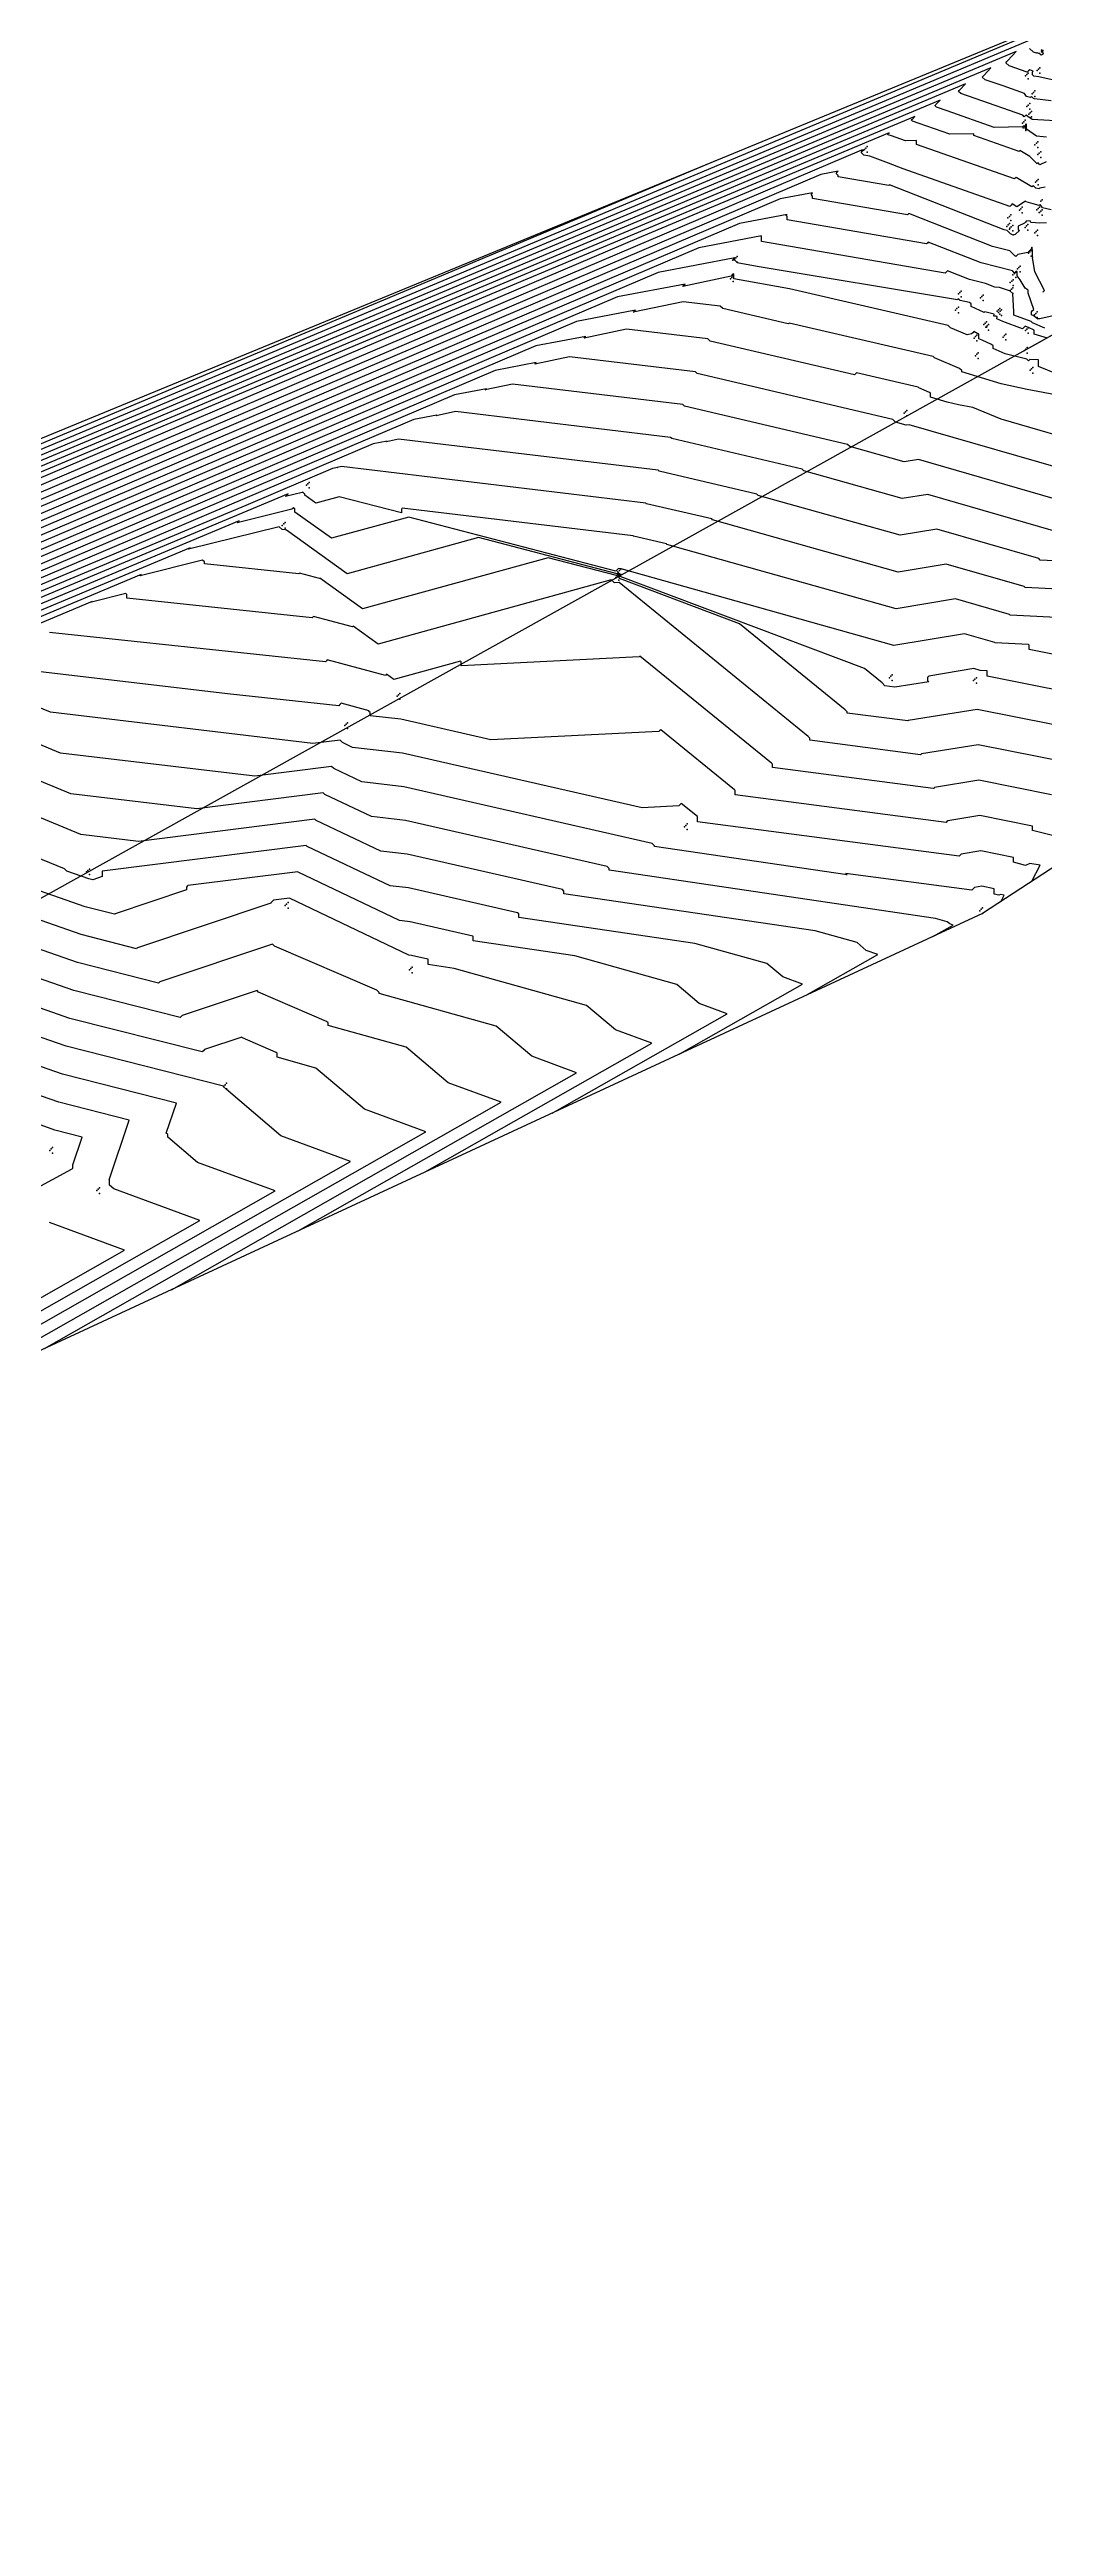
# Model space of a CAD drawing. Header units: metres. Extents: x 419582 to 423558, y 4805372 to 4807539.
# Drawn here: x 420694.2 to 420765.5, y 4805689.4 to 4805867.3 of the extents above; entities that cross this region are included whole.
import ezdxf

# ---------------------------------------------------------------- set-up
doc = ezdxf.new("R2010")
doc.units = ezdxf.units.M
doc.linetypes.add('PHANTOM', pattern=[2.5, 1.25, -0.25, 0.25, -0.25, 0.25, -0.25])
for name, color, linetype in [('C-TINN', 4, 'Continuous'), ('C-TINN-BNDY', 110, 'Continuous'), ('C-TOPO-MAJR', 9, 'Continuous'), ('C-TOPO-MINR', 8, 'Continuous'), ('LS', 7, 'Continuous')]:
    doc.layers.add(name, color=color, linetype=linetype)
doc.styles.get("Standard").update_dxf_attribs({"font": 'simplex.shx'})

# ---------------------------------------------------------------- blocks, each defined once
blk = doc.blocks.new('AN30 +3 +0')
at = {"linetype": 'PHANTOM', "flags": 128}
for points in [[(0, -11.38), (0, 11.38)], [(-11.38, 0), (11.38, 0)]]:
    blk.add_lwpolyline(points, dxfattribs=at)
at = {"flags": 128}
blk.add_lwpolyline([(-5, -5.18), (-5, 5.18), (5.36, 5.18), (5.36, -5.18)], close=True, dxfattribs=at)
at = {"layer": 'LS', "insert": (-3.27, -0.38), "char_height": 0.5158, "width": 9.1359, "attachment_point": 1}
blk.add_mtext('AN30\\PBase +3 Leg +0', dxfattribs=at)

msp = doc.modelspace()

# ---------------------------------------------------------------- linework, layer by layer
at = {"color": 31, "lineweight": 30, "true_color": 0xffbd7a, "elevation": 1718.01}
msp.add_lwpolyline([(423449.83, 4807399.59), (423130.59, 4807500.11), (421950.92, 4806613), (421795.04, 4806430.99), (421305.02, 4806147.04), (421305.02, 4806147.04), (420630.08, 4805770.97), (419765.16, 4805549.54), (419617.36, 4805580.09)], dxfattribs=at)
at = {"layer": 'C-TINN', "color": 4, "linetype": 'Continuous', "lineweight": -3}
for p in [(420765.49, 4805867.24, 1667.13), (420764.35, 4805865.51, 1668.2), (420764.45, 4805865.61, 1668.2), (420765.09, 4805865.8, 1667.78), (420765.19, 4805865.9, 1667.78), (420765.29, 4805866, 1667.78), (420765.29, 4805865.6, 1667.78), (420765.39, 4805867.13, 1666.79), (420764.25, 4805865.41, 1668.2), (420764.45, 4805865.21, 1668.2), (420764.73, 4805864.13, 1668.85), (420764.83, 4805864.23, 1668.85), (420764.93, 4805864.33, 1668.85), (420764.93, 4805863.93, 1668.85), (420764.03, 4805862.02, 1670.36), (420764.13, 4805862.12, 1670.36), (420764.23, 4805862.22, 1670.36), (420764.28, 4805861.89, 1671.14), (420764.35, 4805863.22, 1669.38), (420764.45, 4805863.32, 1669.38), (420764.48, 4805862.66, 1669.84), (420764.55, 4805863.42, 1669.38), (420764.55, 4805863.02, 1669.38), (420764.58, 4805862.76, 1669.84), (420764.68, 4805862.86, 1669.84), (420764.68, 4805862.46, 1669.84), (420752.69, 4805860.13, 1673.86), (420752.79, 4805860.23, 1673.86), (420752.89, 4805860.33, 1673.86), (420764.08, 4805861.69, 1671.14), (420764.18, 4805861.79, 1671.14), (420764.23, 4805861.82, 1670.36), (420764.28, 4805861.49, 1671.14), (420764.93, 4805860.47, 1671.33), (420765.03, 4805860.57, 1671.33), (420765.13, 4805860.67, 1671.33), (420765.13, 4805860.27, 1671.33), (420752.89, 4805859.93, 1673.86), (420765.14, 4805859.76, 1671.62), (420765.24, 4805859.86, 1671.62), (420765.34, 4805859.96, 1671.62), (420765.34, 4805859.56, 1671.62), (420764.97, 4805857.78, 1672.76), (420765.07, 4805857.88, 1672.76), (420765.17, 4805857.98, 1672.76), (420765.17, 4805857.58, 1672.76), (420762.99, 4805855.22, 1674.41), (420763.09, 4805855.32, 1674.41), (420763.1, 4805854.8, 1674.79), (420763.19, 4805855.42, 1674.41), (420763.19, 4805855.02, 1674.41), (420763.82, 4805855.77, 1674.4), (420763.92, 4805855.87, 1674.4), (420764.02, 4805855.97, 1674.4), (420764.02, 4805855.57, 1674.4), (420765.06, 4805855.79, 1674.2), (420765.16, 4805855.89, 1674.2), (420765.24, 4805855.6, 1674.13), (420765.26, 4805855.99, 1674.2), (420765.26, 4805855.59, 1674.2), (420765.34, 4805855.7, 1674.13), (420765.35, 4805856.41, 1673.72), (420765.44, 4805855.8, 1674.13), (420765.44, 4805855.4, 1674.13), (420765.45, 4805856.51, 1673.72), (420762.9, 4805854.6, 1674.79), (420763, 4805854.7, 1674.79), (420763.1, 4805854.4, 1674.79), (420763.13, 4805854.47, 1674.8), (420763.23, 4805854.57, 1674.8), (420763.33, 4805854.67, 1674.8), (420763.33, 4805854.27, 1674.8), (420764.23, 4805854.53, 1675.26), (420764.33, 4805854.63, 1675.26), (420764.43, 4805854.73, 1675.26), (420764.43, 4805854.33, 1675.26), (420764.91, 4805854.14, 1675.78), (420765.01, 4805854.24, 1675.78), (420765.11, 4805854.34, 1675.78), (420765.11, 4805853.94, 1675.78), (420743.35, 4805852.24, 1678.95), (420743.45, 4805852.34, 1678.95), (420743.55, 4805852.44, 1678.95), (420743.55, 4805852.04, 1678.95), (420763.45, 4805851.22, 1677.19), (420763.55, 4805851.32, 1677.19), (420763.67, 4805851.54, 1676.59), (420763.77, 4805851.64, 1676.59), (420763.87, 4805851.74, 1676.59), (420763.87, 4805851.34, 1676.59), (420764.46, 4805852.67, 1676.05), (420764.56, 4805852.77, 1676.05), (420764.66, 4805852.87, 1676.05), (420764.66, 4805852.47, 1676.05), (420743.06, 4805850.83, 1680.17), (420743.16, 4805850.93, 1680.17), (420743.26, 4805851.03, 1680.17), (420743.26, 4805850.63, 1680.17), (420759.44, 4805849.75, 1678.71), (420759.54, 4805849.85, 1678.71), (420759.64, 4805849.95, 1678.71), (420759.64, 4805849.55, 1678.71), (420761.01, 4805849.47, 1678.52), (420761.11, 4805849.57, 1678.52), (420761.21, 4805849.67, 1678.52), (420763.14, 4805849.99, 1677.99), (420763.16, 4805850.56, 1677.65), (420763.24, 4805850.09, 1677.99), (420763.26, 4805850.66, 1677.65), (420763.34, 4805850.19, 1677.99), (420763.34, 4805849.79, 1677.99), (420763.35, 4805851.12, 1677.19), (420763.36, 4805850.76, 1677.65), (420763.36, 4805850.36, 1677.65), (420763.55, 4805850.92, 1677.19), (420759.23, 4805848.59, 1679.5), (420759.33, 4805848.69, 1679.5), (420759.43, 4805848.79, 1679.5), (420759.43, 4805848.39, 1679.5), (420761.21, 4805849.27, 1678.52), (420761.46, 4805847.75, 1679.43), (420762.21, 4805848.5, 1678.84), (420762.31, 4805848.6, 1678.84), (420762.32, 4805848.41, 1678.71), (420762.41, 4805848.7, 1678.84), (420762.41, 4805848.3, 1678.84), (420762.42, 4805848.51, 1678.71), (420762.52, 4805848.61, 1678.71), (420762.52, 4805848.21, 1678.71), (420764.89, 4805848.25, 1676.84), (420764.99, 4805848.35, 1676.84), (420765.09, 4805848.45, 1676.84), (420765.09, 4805848.05, 1676.84), (420760.56, 4805846.58, 1680.1), (420760.66, 4805846.68, 1680.1), (420760.76, 4805846.78, 1680.1), (420760.76, 4805846.38, 1680.1), (420761.26, 4805847.55, 1679.43), (420761.36, 4805847.65, 1679.43), (420761.39, 4805847.35, 1679.52), (420761.46, 4805847.35, 1679.43), (420761.49, 4805847.45, 1679.52), (420761.59, 4805847.55, 1679.52), (420761.59, 4805847.15, 1679.52), (420762.64, 4805846.65, 1679.59), (420762.74, 4805846.75, 1679.59), (420762.84, 4805846.85, 1679.59), (420762.84, 4805846.45, 1679.59), (420764.25, 4805847.12, 1679.04), (420764.35, 4805847.22, 1679.04), (420764.37, 4805845.89, 1679.67), (420764.45, 4805847.32, 1679.04), (420764.45, 4805846.92, 1679.04), (420760.66, 4805845.31, 1680.47), (420760.76, 4805845.41, 1680.47), (420760.86, 4805845.51, 1680.47), (420760.86, 4805845.11, 1680.47), (420764.17, 4805845.69, 1679.67), (420764.27, 4805845.79, 1679.67), (420764.37, 4805845.49, 1679.67), (420764.58, 4805844.26, 1680.41), (420764.68, 4805844.36, 1680.41), (420764.78, 4805844.46, 1680.41), (420764.78, 4805844.06, 1680.41), (420755.53, 4805841.18, 1682.75), (420755.63, 4805841.28, 1682.75), (420755.73, 4805841.38, 1682.75), (420755.73, 4805840.98, 1682.75), (420712.6, 4805836.01, 1687.57), (420712.7, 4805836.11, 1687.57), (420712.8, 4805836.21, 1687.57), (420712.8, 4805835.81, 1687.57), (420710.87, 4805833.12, 1689.96), (420710.97, 4805833.22, 1689.96), (420711.07, 4805833.32, 1689.96), (420711.07, 4805832.92, 1689.96), (420735.08, 4805829.88, 1689.01), (420735.18, 4805829.98, 1689.01), (420734.83, 4805829.38, 1691.97), (420734.93, 4805829.48, 1691.97), (420734.98, 4805829.78, 1689.01), (420735.03, 4805829.58, 1691.97), (420735.03, 4805829.18, 1691.97), (420735.18, 4805829.58, 1689.01), (420719.32, 4805821.04, 1693.4), (420754.48, 4805822.18, 1689.8), (420754.58, 4805822.28, 1689.8), (420754.68, 4805822.38, 1689.8), (420754.68, 4805821.98, 1689.8), (420760.52, 4805821.98, 1690.26), (420760.62, 4805822.08, 1690.26), (420760.72, 4805822.18, 1690.26), (420760.72, 4805821.78, 1690.26), (420719.12, 4805820.84, 1693.4), (420719.22, 4805820.94, 1693.4), (420719.32, 4805820.64, 1693.4), (420715.35, 4805818.74, 1694.45), (420715.45, 4805818.84, 1694.45), (420715.55, 4805818.94, 1694.45), (420715.55, 4805818.54, 1694.45), (420739.75, 4805811.47, 1695.28), (420739.85, 4805811.57, 1695.28), (420739.95, 4805811.67, 1695.28), (420739.95, 4805811.27, 1695.28), (420696.81, 4805808.23, 1698.85), (420696.91, 4805808.33, 1698.85), (420697.01, 4805808.43, 1698.85), (420697.01, 4805808.03, 1698.85), (420711.08, 4805805.82, 1701.17), (420711.18, 4805805.92, 1701.17), (420711.28, 4805806.02, 1701.17), (420711.28, 4805805.62, 1701.17), (420760.96, 4805805.44, 1696.61), (420761.06, 4805805.54, 1696.61), (420761.16, 4805805.64, 1696.61), (420761.16, 4805805.24, 1696.61), (420720, 4805801.18, 1701.35), (420720.1, 4805801.28, 1701.35), (420720.2, 4805801.38, 1701.35), (420720.2, 4805800.98, 1701.35), (420706.67, 4805792.84, 1704.99), (420706.77, 4805792.94, 1704.99), (420706.87, 4805793.04, 1704.99), (420706.87, 4805792.64, 1704.99), (420694.17, 4805788.22, 1708.63), (420694.27, 4805788.32, 1708.63), (420694.37, 4805788.42, 1708.63), (420694.37, 4805788.02, 1708.63), (420697.64, 4805785.43, 1707.17), (420697.74, 4805785.53, 1707.17), (420697.54, 4805785.33, 1707.17), (420697.74, 4805785.13, 1707.17)]:
    msp.add_point(p, dxfattribs=at)
at = {"layer": 'C-TINN-BNDY', "color": 110, "linetype": 'Continuous', "lineweight": -3, "flags": 128}
for points in [[(420443.91, 4805743.65), (420493.5, 4805756.98), (420768.14, 4805870.08), (420831.32, 4805906.4), (420889.42, 4805941.39), (420915.5, 4805955.6), (420955.73, 4805979.34), (420991.65, 4805999.26), (421029.07, 4806020.62), (421150.43, 4806089.34), (421193.45, 4806114.76), (421316.74, 4806181.07)], [(421305.47, 4806115.01), (421187.67, 4806058.56), (420994.99, 4805949.06), (420878.95, 4805882.09), (420761.16, 4805805.24), (420641.64, 4805749.79), (420396.34, 4805692.54)]]:
    msp.add_lwpolyline(points, dxfattribs=at)
at = {"layer": 'C-TOPO-MAJR', "color": 9, "linetype": 'Continuous', "lineweight": -3, "flags": 128}
for points, elevation in [([(420767.62, 4805862.1), (420764.73, 4805862.27), (420764.63, 4805862.34), (420764.63, 4805862.39), (420764.54, 4805862.39), (420764.4, 4805862.52), (420764.27, 4805862.59), (420764.21, 4805862.52), (420764.15, 4805862.46), (420764.07, 4805862.58), (420760.64, 4805863.79), (420759.61, 4805864.15), (420759.45, 4805864.3), (420759.49, 4805864.36), (420759.54, 4805864.41), (420759.94, 4805864.84), (420679.97, 4805831.27), (420572.38, 4805785.48), (420552.98, 4805777.36)], 1670), ([(420742.11, 4805859.36), (420585.51, 4805793.64), (420532.42, 4805771.04), (420522.85, 4805767.03), (420517.44, 4805764.75), (420509.98, 4805760.51), (420506.3, 4805755.41), (420506.25, 4805755.35), (420506.2, 4805755.3), (420506.2, 4805755.11), (420508.47, 4805746.03), (420508.57, 4805745.92), (420509.96, 4805740.18), (420511.21, 4805739.1), (420511.21, 4805738.9), (420511.31, 4805738.8), (420512.26, 4805731.72), (420514.47, 4805727.7), (420514.56, 4805727.61), (420514.56, 4805727.39), (420515.96, 4805723.39), (420516.04, 4805723.31), (420516.81, 4805722.7), (420532.81, 4805724.39)], 1665), ([(420765.75, 4805854.85), (420765.27, 4805854.84), (420764.66, 4805854.88), (420764.62, 4805854.93), (420764.58, 4805854.99), (420764.31, 4805854.98), (420764.24, 4805854.91), (420764.17, 4805854.84), (420763.72, 4805854.61), (420763.72, 4805854.38), (420763.81, 4805854.3), (420763.53, 4805854.03), (420763.51, 4805854.01), (420763.39, 4805853.99), (420763.38, 4805853.98), (420763.37, 4805853.96), (420763.17, 4805854.07), (420763.12, 4805854.11), (420762.94, 4805854.3), (420762.73, 4805854.35), (420754.48, 4805857.58), (420754.45, 4805857.56), (420754.43, 4805857.54), (420750.8, 4805858.16), (420750.8, 4805858.25), (420750.64, 4805858.41), (420750.72, 4805858.49), (420750.8, 4805858.56), (420749.56, 4805858.32), (420612.34, 4805799.92)], 1675), ([(420766.6, 4805843.97), (420765.19, 4805844.53), (420765.18, 4805845.01), (420764.55, 4805845.03), (420764.51, 4805844.99), (420764.46, 4805844.94), (420764.35, 4805845.05), (420762.8, 4805845.45), (420761.92, 4805845.83), (420761.92, 4805846.01), (420761.81, 4805846.12), (420761.13, 4805846.43), (420760.9, 4805846.51), (420760.9, 4805846.84), (420760.87, 4805846.88), (420760.83, 4805846.89), (420760.54, 4805847.05), (420760.46, 4805846.96), (420760.37, 4805846.88), (420760.06, 4805846.8), (420758.86, 4805847.31), (420758.69, 4805847.48), (420747.31, 4805850.11), (420743.3, 4805850.83), (420743.3, 4805851.17), (420743.27, 4805851.2), (420743.19, 4805851.11), (420743.1, 4805851.03), (420739.63, 4805850.29), (420739.72, 4805850.38), (420739.8, 4805850.46), (420734.94, 4805849.53), (420652.3, 4805814.35)], 1680), ([(420766.27, 4805832.73), (420757.23, 4805835.35), (420755.39, 4805835.04), (420748.34, 4805837.03), (420748.22, 4805837.15), (420738.85, 4805839.35), (420738.75, 4805839.44), (420723.31, 4805841.29), (420721.91, 4805840.99), (420721.94, 4805841.02), (420721.97, 4805841.05), (420720.32, 4805840.73), (420692.26, 4805828.79)], 1685), ([(420770.25, 4805820.53), (420761.5, 4805822.28), (420761.5, 4805822.66), (420761.49, 4805822.67), (420761, 4805822.7), (420760.99, 4805822.7), (420760.55, 4805822.83), (420757.31, 4805822.29), (420757.26, 4805822.25), (420757.22, 4805822.21), (420757.22, 4805821.98), (420757.31, 4805821.89), (420754.87, 4805821.5), (420754.87, 4805821.5), (420754.86, 4805821.49), (420754.14, 4805821.59), (420754.14, 4805821.6), (420753.95, 4805821.8), (420752.69, 4805822.83), (420735.13, 4805829.45), (420735.1, 4805829.55), (420735.13, 4805829.58), (420735, 4805829.71), (420734.96, 4805829.68), (420734.93, 4805829.65), (420724.97, 4805832.26), (420715.52, 4805829.65), (420711.17, 4805832.78), (420711.16, 4805832.78), (420711.11, 4805832.8), (420711.11, 4805832.79), (420711.11, 4805832.79), (420710.85, 4805832.82), (420710.85, 4805832.83), (420710.65, 4805833.02), (420704.14, 4805831.4), (420704.19, 4805831.46), (420704.25, 4805831.51), (420673.51, 4805818.64)], 1690), ([(420764.71, 4805807.56), (420765.3, 4805808.7), (420764.56, 4805808.83), (420764.26, 4805808.69), (420763.38, 4805808.92), (420763.38, 4805809.27), (420761.05, 4805809.73), (420759.63, 4805809.5), (420759.55, 4805809.43), (420759.48, 4805809.35), (420740.7, 4805811.82), (420740.7, 4805812.2), (420740.69, 4805812.21), (420739.53, 4805813.15), (420739.44, 4805813.06), (420739.35, 4805812.97), (420736.71, 4805812.84), (420719.5, 4805816.76), (420715.92, 4805817.17), (420715.2, 4805817.52), (420715.02, 4805817.7), (420713.06, 4805817.45), (420694.21, 4805819.69), (420690.38, 4805821.27)], 1695), ([(420730.25, 4805790.9), (420742.82, 4805798.04), (420740.8, 4805798.78), (420739.2, 4805800.14), (420731.87, 4805802.19), (420724.59, 4805803.27), (420724.59, 4805803.58), (420724.55, 4805803.62), (420720.05, 4805804.65), (420719.29, 4805804.74), (420712.02, 4805808.2), (420711.99, 4805808.23), (420704.08, 4805807.24), (420704.03, 4805807.19), (420703.98, 4805807.14), (420703.98, 4805806.93), (420698.86, 4805805.22), (420698.84, 4805805.2), (420698.82, 4805805.18), (420696.7, 4805805.72), (420684.66, 4805809.93)], 1700), ([(420684.67, 4805769.75), (420715.77, 4805787.43), (420710.77, 4805789.26), (420706.83, 4805792.61), (420706.83, 4805792.61), (420706.63, 4805792.81), (420706.64, 4805792.83), (420695.35, 4805795.7), (420689.68, 4805797.68)], 1705)]:
    msp.add_lwpolyline(points, dxfattribs=dict(at, elevation=elevation))
at = {"layer": 'C-TOPO-MINR', "color": 8, "linetype": 'Continuous', "lineweight": -3, "flags": 128}
for points, elevation in [([(420767.25, 4805869.51), (420604.4, 4805801.17), (420540.41, 4805773.93), (420528.88, 4805769.1), (420522.36, 4805766.35), (420513.36, 4805761.23), (420508.93, 4805755.08), (420508.87, 4805755.02), (420508.8, 4805754.96), (420508.8, 4805754.81), (420510.56, 4805747.78), (420510.69, 4805747.66), (420512.35, 4805740.77), (420513.37, 4805739.89), (420513.37, 4805739.72), (420513.49, 4805739.6), (420514.26, 4805733.81), (420516.86, 4805729.1), (420516.97, 4805728.99), (420516.97, 4805728.81), (420518.61, 4805724.11), (420518.7, 4805724.02), (420519.6, 4805723.31), (420535.25, 4805724.96)], 1666), ([(420765.42, 4805868.34), (420623.29, 4805808.69), (420548.4, 4805776.82), (420534.9, 4805771.16), (420527.28, 4805767.94), (420516.74, 4805761.95), (420511.56, 4805754.76), (420511.48, 4805754.69), (420511.41, 4805754.61), (420511.41, 4805754.51), (420512.65, 4805749.54), (420512.8, 4805749.39), (420514.73, 4805741.36), (420515.53, 4805740.67), (420515.53, 4805740.54), (420515.67, 4805740.41), (420516.27, 4805735.9), (420519.25, 4805730.5), (420519.37, 4805730.37), (420519.37, 4805730.22), (420521.25, 4805724.84), (420521.36, 4805724.73), (420522.39, 4805723.91), (420537.68, 4805725.53)], 1667), ([(420765.41, 4805867.31), (420765.38, 4805867.27), (420765.45, 4805867.2), (420765.53, 4805867), (420765.5, 4805866.97), (420765.47, 4805866.94), (420765.37, 4805866.89), (420765.21, 4805867.05), (420765.19, 4805867.03), (420765.08, 4805867.07), (420765.06, 4805867.06), (420765.05, 4805867.04), (420764.82, 4805867.12), (420764.54, 4805867.39)], 1667), ([(420767.02, 4805864.94), (420765.22, 4805865.34), (420764.85, 4805865.4), (420764.75, 4805865.49), (420764.75, 4805865.7), (420764.8, 4805865.75), (420764.55, 4805865.85), (420764.47, 4805865.77), (420764.38, 4805865.68), (420763.08, 4805866.13), (420762.84, 4805866.36), (420762.92, 4805866.44), (420762.99, 4805866.52), (420763.59, 4805867.17), (420642.18, 4805816.22), (420556.4, 4805779.7), (420540.93, 4805773.23)], 1668), ([(420766.1, 4805863.63), (420764.89, 4805863.77), (420764.82, 4805863.79), (420764.68, 4805863.93), (420764.65, 4805863.9), (420764.62, 4805863.87), (420764.32, 4805863.93), (420764.17, 4805864.15), (420762.64, 4805864.69), (420761.35, 4805865.14), (420761.14, 4805865.33), (420761.21, 4805865.4), (420761.27, 4805865.46), (420761.77, 4805866), (420661.07, 4805823.75), (420564.39, 4805782.59), (420546.96, 4805775.29)], 1669), ([(420765.75, 4805861.02), (420765.03, 4805861.07), (420764.32, 4805861.59), (420764.32, 4805861.95), (420764.27, 4805861.95), (420764.25, 4805861.93), (420764.24, 4805861.91), (420764.27, 4805861.88), (420764.27, 4805861.55), (420764.19, 4805861.8), (420764.15, 4805861.83), (420764.07, 4805861.75), (420761.99, 4805861.71), (420758.63, 4805862.9), (420757.87, 4805863.16), (420757.75, 4805863.28), (420757.78, 4805863.31), (420757.82, 4805863.35), (420758.11, 4805863.67), (420698.86, 4805838.8), (420580.37, 4805788.37), (420559.01, 4805779.42), (420546.95, 4805774.32)], 1671), ([(420765.74, 4805859.24), (420765.28, 4805859.03), (420765.15, 4805859.17), (420765.12, 4805859.13), (420765.08, 4805859.1), (420764.55, 4805859.61), (420763.85, 4805860.04), (420763.82, 4805860.01), (420763.79, 4805859.99), (420760.54, 4805861.13), (420760.54, 4805861.26), (420758.81, 4805861.23), (420756.62, 4805862), (420756.13, 4805862.17), (420756.05, 4805862.25), (420756.07, 4805862.27), (420756.1, 4805862.29), (420756.29, 4805862.5), (420717.75, 4805846.33), (420588.36, 4805791.25), (420565.04, 4805781.48), (420551.86, 4805775.92)], 1672), ([(420765.66, 4805857.41), (420765.27, 4805857.34), (420765.24, 4805857.31), (420765.22, 4805857.29), (420765, 4805857.34), (420764.83, 4805857.52), (420764.71, 4805857.44), (420763.57, 4805858.12), (420763.52, 4805858.07), (420763.46, 4805858.01), (420756.43, 4805860.49), (420756.43, 4805860.76), (420755.63, 4805860.75), (420754.62, 4805861.1), (420754.39, 4805861.18), (420754.35, 4805861.22), (420754.36, 4805861.23), (420754.37, 4805861.24), (420754.46, 4805861.33), (420736.64, 4805853.86), (420596.36, 4805794.14), (420571.06, 4805783.55), (420556.78, 4805777.51), (420537.04, 4805766.3)], 1673), ([(420766.1, 4805855.78), (420765.47, 4805855.93), (420765.38, 4805856.08), (420765.3, 4805856.17), (420765.24, 4805856.11), (420764.8, 4805856.23), (420764.3, 4805856.36), (420764.25, 4805856.41), (420763.63, 4805856.01), (420763.3, 4805856.21), (420763.21, 4805856.12), (420763.13, 4805856.03), (420755.46, 4805858.73), (420754.4, 4805859.13), (420753.08, 4805859.64), (420753.08, 4805859.64), (420753.08, 4805859.64), (420752.63, 4805859.71), (420752.63, 4805859.72), (420752.44, 4805859.92), (420752.54, 4805860.02), (420752.63, 4805860.11), (420752.48, 4805860.08), (420604.35, 4805797.03)], 1674), ([(420765.55, 4805849.86), (420765.52, 4805849.89), (420765.62, 4805849.99), (420764.91, 4805851.33), (420764.76, 4805852.37), (420764.77, 4805852.38), (420764.78, 4805852.39), (420764.75, 4805852.48), (420764.75, 4805852.86), (420764.74, 4805853.07), (420764.71, 4805853.11), (420764.65, 4805852.96), (420764.55, 4805852.87), (420764.51, 4805852.83), (420764.41, 4805852.73), (420763.69, 4805852.57), (420763.62, 4805852.51), (420763.56, 4805852.44), (420763.48, 4805852.48), (420763.23, 4805852.75), (420763.13, 4805852.85), (420761.89, 4805853.16), (420755.87, 4805855.53), (420755.82, 4805855.48), (420755.78, 4805855.44), (420748.96, 4805856.61), (420748.96, 4805856.78), (420748.85, 4805856.9), (420748.91, 4805856.95), (420748.96, 4805857.01), (420746.63, 4805856.57), (420620.33, 4805802.8)], 1676), ([(420766.76, 4805848.3), (420765.27, 4805847.96), (420765.18, 4805847.96), (420765.17, 4805847.95), (420765.17, 4805847.94), (420765.04, 4805848), (420764.86, 4805848.18), (420764.69, 4805848.25), (420764.69, 4805848.28), (420764.67, 4805848.46), (420764.76, 4805848.55), (420764.85, 4805848.64), (420764.44, 4805849.81), (420764.44, 4805850.02), (420764.22, 4805850.16), (420763.87, 4805850.75), (420763.65, 4805851.05), (420763.65, 4805851.33), (420763.59, 4805851.39), (420763.52, 4805851.32), (420763.45, 4805851.25), (420763.33, 4805851.38), (420763.31, 4805851.4), (420761.06, 4805851.98), (420757.26, 4805853.47), (420757.2, 4805853.4), (420757.13, 4805853.34), (420747.13, 4805855.06), (420747.13, 4805855.31), (420747.05, 4805855.39), (420747.09, 4805855.42), (420747.13, 4805855.46), (420743.71, 4805854.81), (420628.32, 4805805.69)], 1677), ([(420765.64, 4805847.28), (420764.75, 4805847.67), (420764.66, 4805847.76), (420763.42, 4805848.23), (420763.42, 4805848.47), (420763.33, 4805849.77), (420763.33, 4805849.78), (420763.13, 4805849.97), (420763.1, 4805849.98), (420762.38, 4805850.2), (420762.05, 4805850.24), (420761.37, 4805850.5), (420760.23, 4805850.79), (420758.65, 4805851.41), (420758.57, 4805851.33), (420758.48, 4805851.24), (420745.29, 4805853.51), (420745.29, 4805853.84), (420745.26, 4805853.88), (420745.27, 4805853.89), (420745.29, 4805853.91), (420740.78, 4805853.05), (420636.32, 4805808.58)], 1678), ([(420765.83, 4805846.58), (420764.88, 4805846.86), (420764.88, 4805847.15), (420764.46, 4805847.33), (420764.46, 4805847.34), (420764.22, 4805847.43), (420764.13, 4805847.34), (420764.04, 4805847.25), (420762.63, 4805847.76), (420762.19, 4805847.97), (420762.22, 4805848.12), (420762.15, 4805848.15), (420761.97, 4805848.14), (420762.01, 4805848.3), (420761.34, 4805848.47), (420761.29, 4805848.42), (420760.34, 4805848.84), (420760.34, 4805849.03), (420760.24, 4805849.14), (420759.56, 4805849.27), (420759.44, 4805849.4), (420759.4, 4805849.36), (420759.36, 4805849.32), (420744.98, 4805851.73), (420743.54, 4805851.98), (420743.54, 4805852), (420743.35, 4805852.19), (420743.34, 4805852.19), (420743.34, 4805852.18), (420743.17, 4805852.15), (420743.27, 4805852.25), (420743.37, 4805852.35), (420737.86, 4805851.29), (420644.31, 4805811.47)], 1679), ([(420766.8, 4805842.43), (420764.37, 4805842.88), (420762.5, 4805843.28), (420759.67, 4805844.15), (420759.67, 4805844.24), (420759.51, 4805844.4), (420757.72, 4805845.15), (420757.61, 4805845.26), (420747.27, 4805847.65), (420747.24, 4805847.62), (420747.21, 4805847.59), (420742.5, 4805848.69), (420742.32, 4805848.87), (420739.67, 4805849.19), (420736.08, 4805848.43), (420736.16, 4805848.5), (420736.24, 4805848.58), (420732.01, 4805847.77), (420660.29, 4805817.24)], 1681), ([(420769.43, 4805838.75), (420762.5, 4805840.76), (420760.47, 4805841.6), (420759.43, 4805841.79), (420758.63, 4805841.97), (420757.42, 4805842.34), (420757.42, 4805842.61), (420757.35, 4805842.67), (420756.58, 4805843), (420756.54, 4805843.04), (420752.1, 4805844.07), (420752.03, 4805844), (420751.96, 4805843.93), (420741.59, 4805846.36), (420741.43, 4805846.51), (420735.58, 4805847.21), (420732.54, 4805846.57), (420732.61, 4805846.63), (420732.67, 4805846.7), (420729.09, 4805846.01), (420668.28, 4805820.13)], 1682), ([(420768.38, 4805836.75), (420755.9, 4805840.35), (420755.69, 4805840.32), (420754.91, 4805840.54), (420754.72, 4805840.73), (420740.67, 4805844.02), (420740.54, 4805844.16), (420731.49, 4805845.24), (420729, 4805844.71), (420729.05, 4805844.76), (420729.1, 4805844.81), (420726.16, 4805844.25), (420676.28, 4805823.01)], 1683), ([(420767.32, 4805834.74), (420756.56, 4805837.85), (420755.54, 4805837.68), (420751.63, 4805838.78), (420751.47, 4805838.94), (420739.76, 4805841.68), (420739.65, 4805841.8), (420727.4, 4805843.26), (420725.45, 4805842.85), (420725.49, 4805842.89), (420725.54, 4805842.93), (420723.24, 4805842.49), (420684.27, 4805825.9)], 1684), ([(420773.39, 4805830.24), (420765.31, 4805830.63), (420765.21, 4805830.73), (420757.89, 4805832.84), (420755.25, 4805832.41), (420745.06, 4805835.27), (420744.96, 4805835.37), (420737.93, 4805837.01), (420737.86, 4805837.08), (420719.22, 4805839.31), (420718.36, 4805839.13), (420718.38, 4805839.15), (420718.4, 4805839.17), (420717.39, 4805838.97), (420700.25, 4805831.68), (420649.41, 4805810.39)], 1686), ([(420770.41, 4805828.35), (420764.23, 4805828.65), (420764.16, 4805828.72), (420758.55, 4805830.34), (420755.1, 4805829.77), (420741.78, 4805833.51), (420741.71, 4805833.58), (420737.02, 4805834.68), (420736.97, 4805834.72), (420715.13, 4805837.34), (420714.82, 4805837.27), (420714.83, 4805837.28), (420714.83, 4805837.28), (420714.47, 4805837.21), (420708.24, 4805834.56), (420655.43, 4805812.45)], 1687), ([(420767.44, 4805826.45), (420763.15, 4805826.67), (420763.1, 4805826.71), (420759.22, 4805827.84), (420754.95, 4805827.13), (420738.5, 4805831.75), (420738.46, 4805831.79), (420736.1, 4805832.34), (420736.08, 4805832.36), (420719.48, 4805834.35), (420719.45, 4805834.32), (420719.42, 4805834.29), (420719.42, 4805834.01), (420714.95, 4805835.18), (420713.28, 4805834.72), (420712.49, 4805835.29), (420712.49, 4805835.36), (420712.32, 4805835.53), (420712.31, 4805835.51), (420712.29, 4805835.49), (420711.1, 4805835.19), (420711.19, 4805835.29), (420711.29, 4805835.38), (420661.46, 4805814.51)], 1688), ([(420771.63, 4805822.79), (420764.51, 4805824.21), (420764.51, 4805824.52), (420764.47, 4805824.56), (420762.08, 4805824.68), (420762.05, 4805824.71), (420759.88, 4805825.33), (420754.8, 4805824.49), (420735.21, 4805830), (420735.21, 4805830), (420735.19, 4805830), (420735.19, 4805830), (420735.02, 4805830.02), (420734.93, 4805829.92), (420734.83, 4805829.82), (420734.83, 4805829.82), (420719.96, 4805833.72), (420714.4, 4805832.19), (420711.76, 4805834.08), (420711.76, 4805834.32), (420711.68, 4805834.4), (420711.62, 4805834.34), (420711.56, 4805834.28), (420707.62, 4805833.3), (420707.69, 4805833.37), (420707.77, 4805833.45), (420667.49, 4805816.58)], 1689), ([(420768.88, 4805818.28), (420760.77, 4805819.9), (420755.82, 4805819.1), (420755.8, 4805819.08), (420755.79, 4805819.07), (420751.45, 4805819.63), (420751.45, 4805819.72), (420751.3, 4805819.88), (420743.72, 4805826.05), (420735.08, 4805829.31), (420735.01, 4805829.51), (420735.08, 4805829.58), (420735.01, 4805829.65), (420734.95, 4805829.58), (420734.88, 4805829.51), (420729.97, 4805830.8), (420716.64, 4805827.12), (420713.56, 4805829.33), (420713.53, 4805829.3), (420712.11, 4805829.68), (420712.08, 4805829.66), (420712.06, 4805829.64), (420705.28, 4805830.36), (420705.28, 4805830.49), (420705.14, 4805830.62), (420700.65, 4805829.5), (420700.69, 4805829.54), (420700.73, 4805829.58), (420679.54, 4805820.71)], 1691), ([(420767.5, 4805816.03), (420760.84, 4805817.36), (420756.77, 4805816.7), (420756.74, 4805816.67), (420756.71, 4805816.64), (420748.77, 4805817.68), (420748.77, 4805817.84), (420748.65, 4805817.96), (420735.07, 4805829.02), (420735.07, 4805829.02), (420735.07, 4805829.02), (420734.7, 4805829), (420734.7, 4805829.01), (420734.5, 4805829.21), (420717.75, 4805824.59), (420715.96, 4805825.87), (420715.9, 4805825.82), (420713.11, 4805826.57), (420713.06, 4805826.52), (420713.01, 4805826.48), (420699.71, 4805827.9), (420699.71, 4805828.15), (420699.64, 4805828.22), (420697.17, 4805827.6), (420697.19, 4805827.63), (420697.21, 4805827.65), (420685.57, 4805822.77)], 1692), ([(420766.13, 4805813.77), (420760.91, 4805814.82), (420757.72, 4805814.3), (420757.68, 4805814.25), (420757.63, 4805814.21), (420746.08, 4805815.73), (420746.08, 4805815.96), (420746, 4805816.04), (420736.56, 4805823.73), (420736.53, 4805823.7), (420736.5, 4805823.67), (420723.71, 4805823.03), (420723.71, 4805823.32), (420723.66, 4805823.37), (420718.87, 4805822.05), (420718.36, 4805822.42), (420718.27, 4805822.33), (420714.1, 4805823.45), (420714.04, 4805823.39), (420713.97, 4805823.32), (420694.14, 4805825.43)], 1693), ([(420766.19, 4805810.83), (420764.75, 4805811.21), (420764.75, 4805811.52), (420760.98, 4805812.27), (420758.68, 4805811.9), (420758.61, 4805811.84), (420758.55, 4805811.78), (420743.39, 4805813.77), (420743.39, 4805814.08), (420743.34, 4805814.12), (420738.05, 4805818.44), (420737.99, 4805818.38), (420737.92, 4805818.32), (420725.84, 4805817.71), (420719.39, 4805819.19), (420717.17, 4805819.44), (420717.17, 4805819.67), (420717.08, 4805819.75), (420717.12, 4805819.8), (420715.1, 4805820.34), (420715.01, 4805820.25), (420714.92, 4805820.16), (420707.14, 4805820.99), (420693.49, 4805822.61)], 1694), ([(420762.51, 4805806.12), (420762.73, 4805806.55), (420762.45, 4805806.6), (420762.34, 4805806.55), (420762, 4805806.63), (420762, 4805807.01), (420761.12, 4805807.19), (420760.58, 4805807.1), (420760.49, 4805807.01), (420760.4, 4805806.92), (420751.32, 4805808.11), (420751.43, 4805808.01), (420737.61, 4805810.05), (420737.61, 4805810.1), (420737.43, 4805810.27), (420719.61, 4805814.34), (420716.59, 4805814.69), (420714.57, 4805815.65), (420714.41, 4805815.81), (420708.89, 4805815.11), (420694.94, 4805816.76), (420688.95, 4805819.24)], 1696), ([(420757.6, 4805803.59), (420759.05, 4805804.41), (420758.82, 4805804.5), (420758.63, 4805804.65), (420757.79, 4805804.89), (420734.35, 4805808.35), (420734.35, 4805808.47), (420734.21, 4805808.61), (420719.72, 4805811.92), (420717.27, 4805812.2), (420713.93, 4805813.79), (420713.81, 4805813.91), (420704.72, 4805812.76), (420695.67, 4805813.84), (420687.52, 4805817.21)], 1697), ([(420748.49, 4805799.36), (420753.64, 4805802.29), (420752.81, 4805802.59), (420752.15, 4805803.15), (420749.15, 4805803.99), (420731.1, 4805806.66), (420731.1, 4805806.84), (420730.99, 4805806.95), (420719.83, 4805809.5), (420717.94, 4805809.71), (420713.29, 4805811.93), (420713.2, 4805812.02), (420700.55, 4805810.42), (420696.39, 4805810.92), (420686.1, 4805815.18)], 1698), ([(420739.37, 4805795.13), (420748.23, 4805800.17), (420746.81, 4805800.69), (420745.68, 4805801.65), (420740.51, 4805803.09), (420727.85, 4805804.96), (420727.85, 4805805.21), (420727.77, 4805805.29), (420719.94, 4805807.07), (420718.62, 4805807.22), (420712.66, 4805810.06), (420712.59, 4805810.13), (420697.93, 4805808.27), (420697.93, 4805808.27), (420697.92, 4805808.26), (420697.92, 4805807.89), (420697.25, 4805807.66), (420697.25, 4805807.66), (420697.25, 4805807.66), (420696.97, 4805807.73), (420695.4, 4805808.28), (420695.22, 4805808.45), (420684.67, 4805812.75)], 1699), ([(420721.14, 4805786.67), (420737.41, 4805795.92), (420734.8, 4805796.88), (420732.72, 4805798.64), (420723.22, 4805801.29), (420721.34, 4805801.57), (420721.34, 4805801.95), (420721.33, 4805801.96), (420720.16, 4805802.23), (420719.96, 4805802.25), (420711.39, 4805806.34), (420711.38, 4805806.34), (420710.23, 4805806.2), (420710.14, 4805806.1), (420710.05, 4805806.01), (420710.05, 4805805.98), (420700.46, 4805802.78), (420700.43, 4805802.75), (420700.39, 4805802.71), (420696.43, 4805803.72), (420684.51, 4805807.89)], 1701), ([(420712.02, 4805782.44), (420732, 4805793.8), (420728.79, 4805794.98), (420726.24, 4805797.14), (420717.82, 4805799.49), (420717.82, 4805799.56), (420717.66, 4805799.73), (420710.32, 4805802.89), (420710.17, 4805803.04), (420702.07, 4805800.34), (420702.02, 4805800.29), (420701.97, 4805800.24), (420696.16, 4805801.71), (420685.8, 4805805.33)], 1702), ([(420702.9, 4805778.21), (420726.59, 4805791.68), (420722.78, 4805793.07), (420719.76, 4805795.63), (420714.16, 4805797.2), (420714.16, 4805797.38), (420714.05, 4805797.49), (420709.17, 4805799.59), (420709.06, 4805799.7), (420703.67, 4805797.9), (420703.61, 4805797.83), (420703.54, 4805797.76), (420695.89, 4805799.71), (420687.09, 4805802.78)], 1703), ([(420693.79, 4805773.98), (420721.18, 4805789.55), (420716.78, 4805791.17), (420713.28, 4805794.13), (420710.5, 4805794.91), (420710.5, 4805795.2), (420710.44, 4805795.25), (420708.01, 4805796.3), (420707.96, 4805796.35), (420705.28, 4805795.46), (420705.2, 4805795.37), (420705.11, 4805795.29), (420695.62, 4805797.7), (420688.39, 4805800.23)], 1704), ([(420675.55, 4805765.52), (420710.36, 4805785.31), (420704.77, 4805787.36), (420702.64, 4805789.16), (420702.64, 4805789.35), (420702.53, 4805789.45), (420703.26, 4805791.61), (420695.08, 4805793.69), (420690.97, 4805795.13)], 1706), ([(420666.44, 4805761.29), (420704.95, 4805783.19), (420698.76, 4805785.45), (420698.45, 4805785.72), (420698.45, 4805786.08), (420698.44, 4805786.1), (420699.88, 4805790.4), (420694.81, 4805791.69), (420692.26, 4805792.58)], 1707), ([(420688.35, 4805782.86), (420695.74, 4805786.86), (420695.78, 4805786.9), (420695.82, 4805786.95), (420695.82, 4805787.17), (420696.5, 4805789.18), (420694.54, 4805789.68), (420693.56, 4805790.03)], 1708), ([(420657.32, 4805757.06), (420699.54, 4805781.06), (420694.14, 4805783.04)], 1708)]:
    msp.add_lwpolyline(points, dxfattribs=dict(at, elevation=elevation))

# ---------------------------------------------------------------- block references
at = {"rotation": 29.12628566}
msp.add_blockref('AN30 +3 +0', (420774.5, 4805851.44, 1718.01), dxfattribs=at)

doc.saveas('drawing.dxf')
